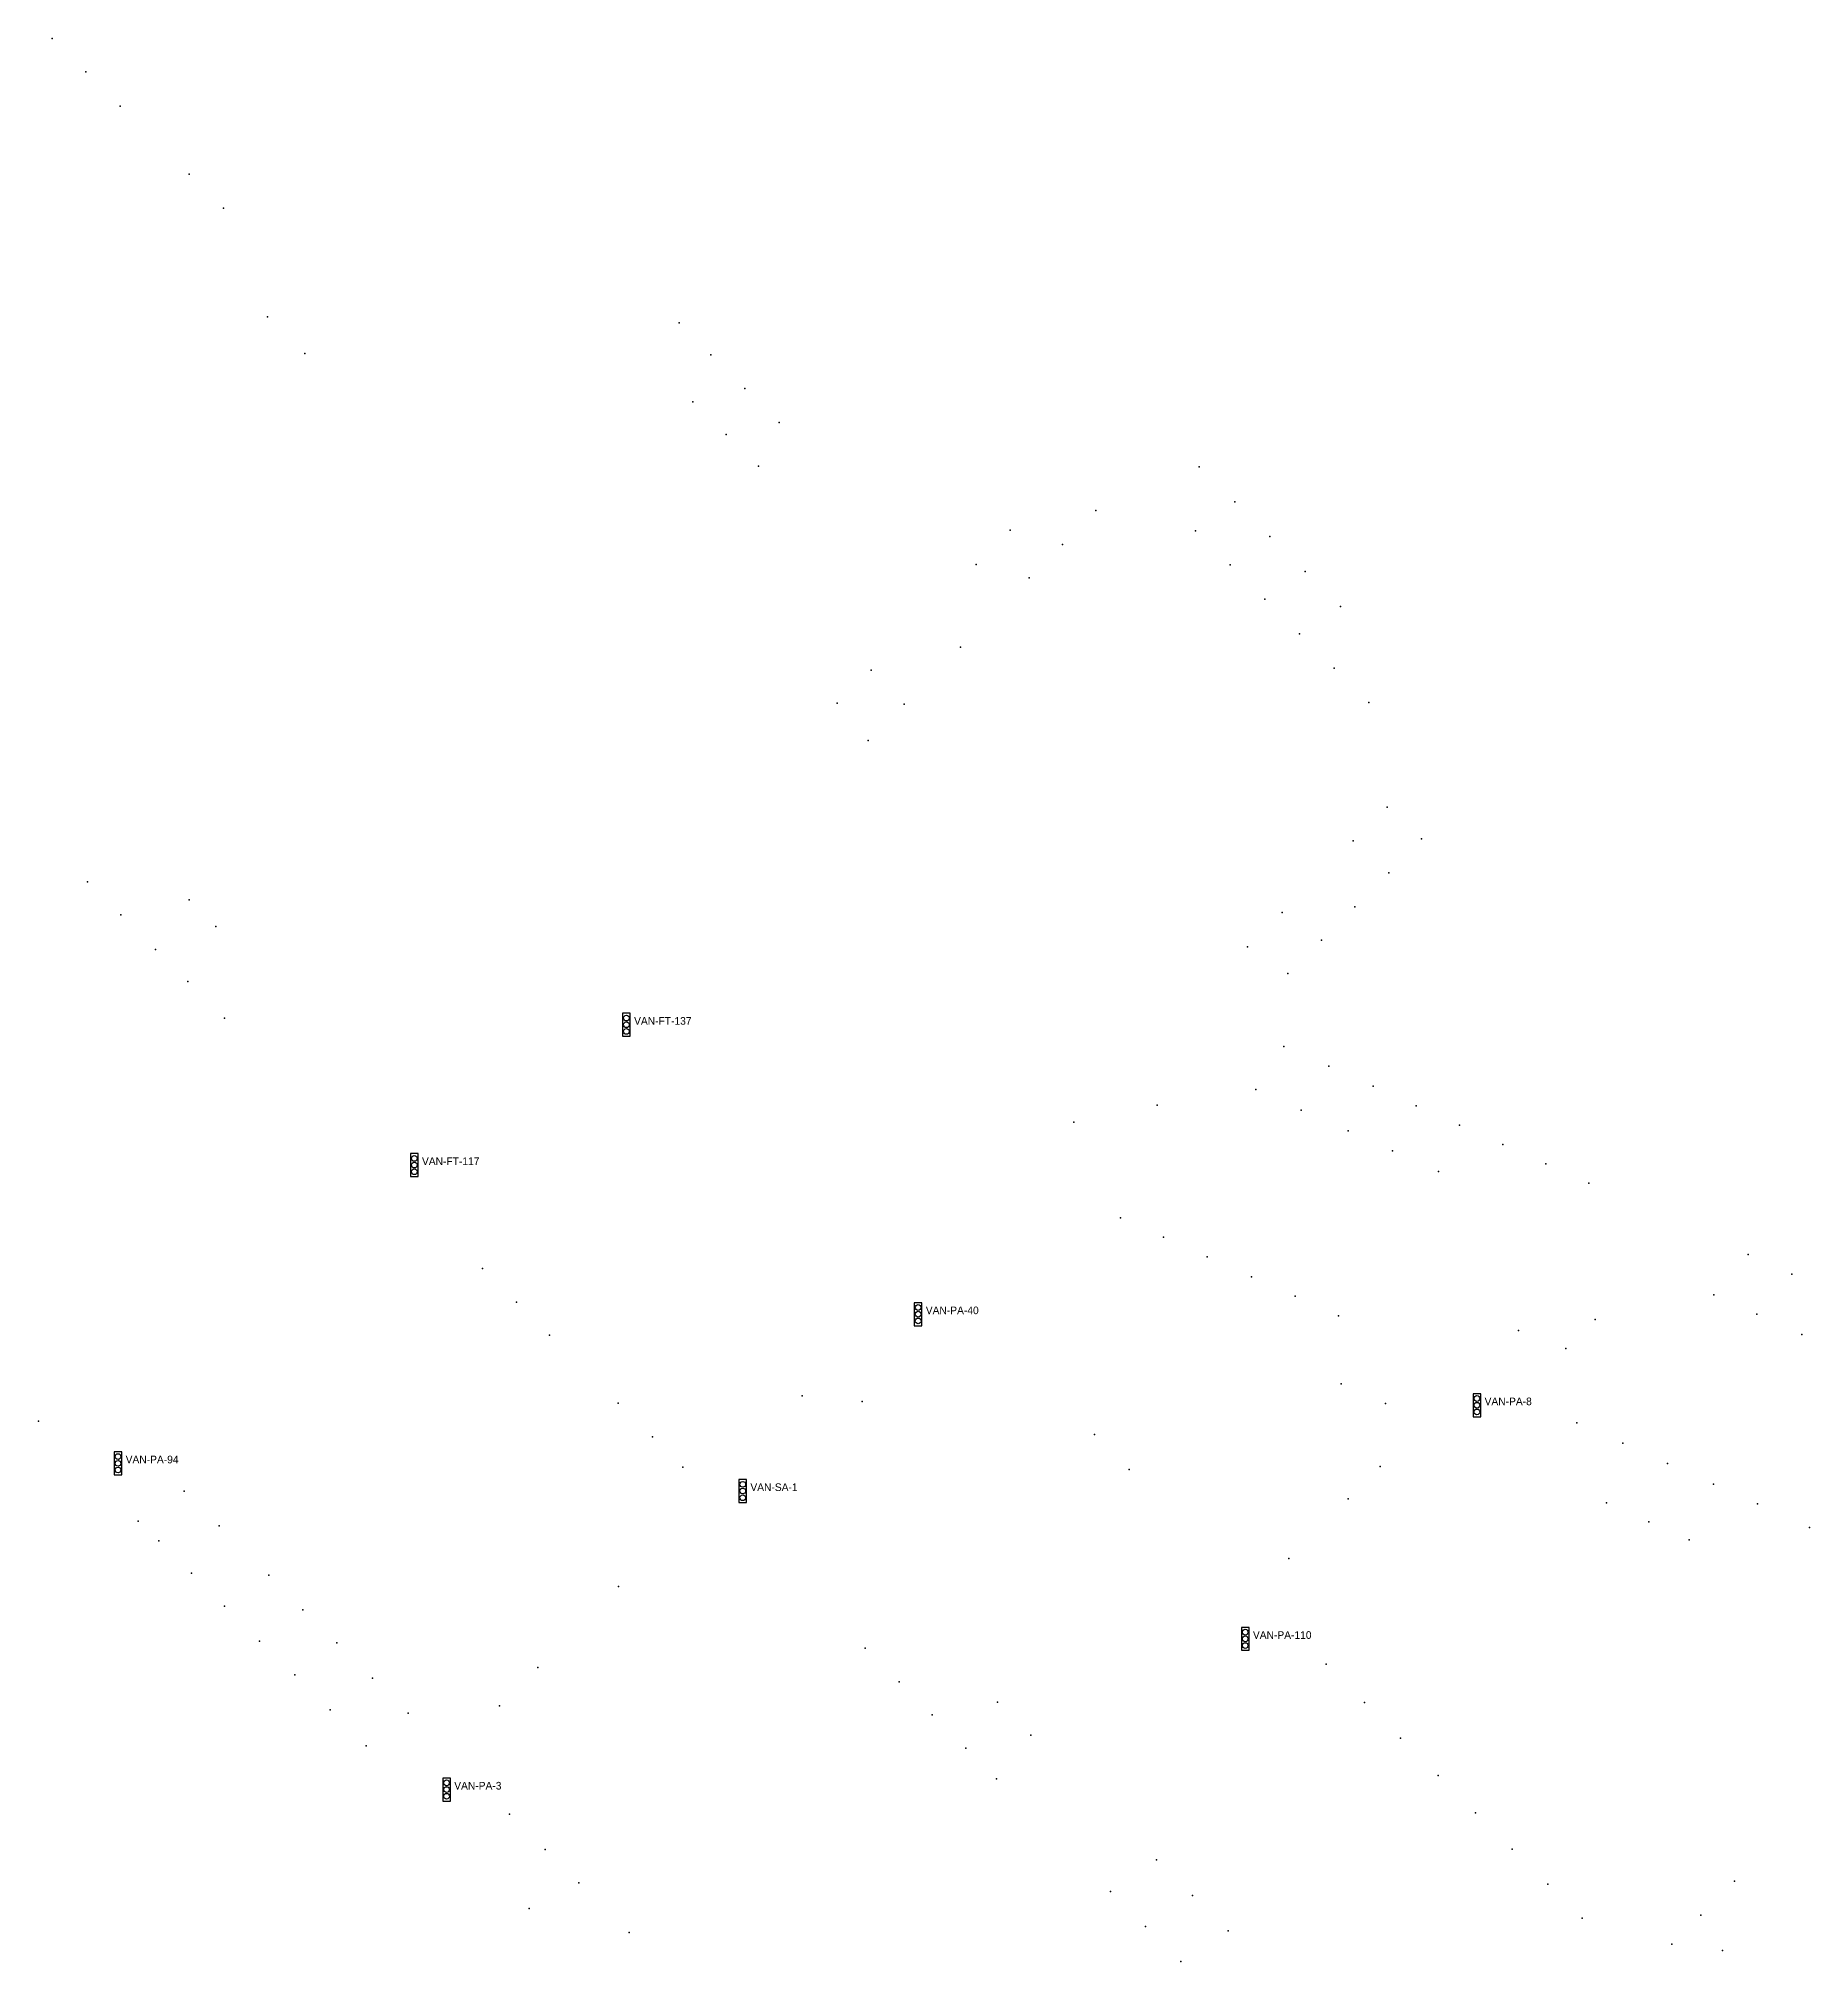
# Model space of a CAD drawing. Header units: inches. Extents: x 486474 to 494239, y 5455982 to 5460069.
# Drawn here: x 490359 to 490822, y 5459511 to 5460013 of the extents above; entities that cross this region are included whole.
import ezdxf

# ---------------------------------------------------------------- set-up
doc = ezdxf.new("R2010")
doc.units = ezdxf.units.IN
doc.header["$MEASUREMENT"] = 0
doc.layers.add('Parking Meters', color=10, linetype='Continuous')
doc.layers.add('Traffic Signals', color=10, linetype='Continuous')

msp = doc.modelspace()

# ---------------------------------------------------------------- linework, layer by layer
at = {"layer": 'Parking Meters', "color": 7}
for p in [(490363.01, 5460013.36), (490363.01, 5460013.36), (490371.85, 5460004.66), (490371.85, 5460004.66), (490380.83, 5459995.65), (490380.83, 5459995.65), (490398.82, 5459977.86), (490398.82, 5459977.86), (490407.77, 5459968.97), (490407.77, 5459968.97), (490419.33, 5459940.64), (490419.33, 5459940.64), (490526.88, 5459938.99), (490429.02, 5459931.02), (490535.17, 5459930.65), (490535.17, 5459930.65), (490544.05, 5459921.86), (490544.05, 5459921.86), (490530.41, 5459918.41), (490530.41, 5459918.41), (490553, 5459912.99), (490553, 5459912.99), (490539.16, 5459909.84), (490539.16, 5459909.84), (490547.62, 5459901.54), (490662.79, 5459901.36), (490672.05, 5459892.24), (490672.05, 5459892.24), (490635.73, 5459889.95), (490613.4, 5459884.81), (490613.4, 5459884.81), (490627.06, 5459881.07), (490627.06, 5459881.07), (490661.8, 5459884.66), (490661.8, 5459884.66), (490681.22, 5459883.17), (490681.22, 5459883.17), (490604.53, 5459875.88), (490618.3, 5459872.35), (490618.3, 5459872.35), (490670.82, 5459875.74), (490670.82, 5459875.74), (490690.46, 5459873.99), (490690.46, 5459873.99), (490679.89, 5459866.8), (490679.89, 5459866.8), (490699.66, 5459864.86), (490699.66, 5459864.86), (490689.02, 5459857.76), (490689.02, 5459857.76), (490600.36, 5459854.22), (490577.03, 5459848.25), (490577.03, 5459848.25), (490698.07, 5459848.76), (490698.07, 5459848.76), (490568.15, 5459839.59), (490568.15, 5459839.59), (490585.7, 5459839.38), (490585.7, 5459839.38), (490707.08, 5459839.75), (490707.08, 5459839.75), (490576.25, 5459829.84), (490576.25, 5459829.84), (490711.88, 5459812.44), (490711.88, 5459812.44), (490703.02, 5459803.61), (490703.02, 5459803.61), (490720.9, 5459804.15), (490372.26, 5459792.94), (490372.26, 5459792.94), (490712.29, 5459795.29), (490712.29, 5459795.29), (490398.8, 5459788.19), (490398.8, 5459788.19), (490703.44, 5459786.39), (490703.44, 5459786.39), (490381, 5459784.28), (490381, 5459784.28), (490405.76, 5459781.22), (490684.49, 5459784.93), (490684.49, 5459784.93), (490675.35, 5459775.88), (490675.35, 5459775.88), (490694.76, 5459777.67), (490694.76, 5459777.67), (490390.03, 5459775.26), (490390.03, 5459775.26), (490398.52, 5459766.84), (490398.52, 5459766.84), (490685.96, 5459768.96), (490685.96, 5459768.96), (490408.07, 5459757.31), (490408.07, 5459757.31), (490684.93, 5459749.84), (490696.66, 5459744.72), (490696.66, 5459744.72), (490677.55, 5459738.61), (490677.55, 5459738.61), (490708.23, 5459739.51), (490708.23, 5459739.51), (490629.98, 5459730.11), (490629.98, 5459730.11), (490651.83, 5459734.51), (490689.43, 5459733.26), (490689.43, 5459733.26), (490719.46, 5459734.38), (490719.46, 5459734.38), (490701.66, 5459727.81), (490701.66, 5459727.81), (490730.82, 5459729.31), (490730.82, 5459729.31), (490713.27, 5459722.62), (490713.27, 5459722.62), (490742.09, 5459724.28), (490742.09, 5459724.28), (490725.32, 5459717.18), (490753.33, 5459719.23), (490753.33, 5459719.23), (490764.62, 5459714.16), (490764.62, 5459714.16), (490642.24, 5459705.08), (490653.47, 5459700.05), (490653.47, 5459700.05), (490664.88, 5459694.89), (490664.88, 5459694.89), (490806.22, 5459695.51), (490806.22, 5459695.51), (490475.46, 5459691.87), (490475.46, 5459691.87), (490817.6, 5459690.4), (490817.6, 5459690.4), (490676.44, 5459689.69), (490676.44, 5459689.69), (490797.29, 5459684.95), (490797.29, 5459684.95), (490484.39, 5459683.01), (490484.39, 5459683.01), (490687.82, 5459684.59), (490687.82, 5459684.59), (490808.5, 5459679.92), (490808.5, 5459679.92), (490699.15, 5459679.51), (490699.15, 5459679.51), (490746.17, 5459675.64), (490746.17, 5459675.64), (490766.21, 5459678.53), (490492.96, 5459674.44), (490492.96, 5459674.44), (490758.54, 5459670.95), (490758.54, 5459670.95), (490820.29, 5459674.63), (490820.29, 5459674.63), (490699.89, 5459661.72), (490699.89, 5459661.72), (490510.91, 5459656.67), (490510.91, 5459656.67), (490559.04, 5459658.53), (490559.04, 5459658.53), (490574.74, 5459657.07), (490711.49, 5459656.56), (490359.45, 5459651.93), (490359.45, 5459651.93), (490761.45, 5459651.5), (490519.9, 5459647.83), (490519.9, 5459647.83), (490635.38, 5459648.48), (490635.38, 5459648.48), (490773.43, 5459646.18), (490773.43, 5459646.18), (490527.83, 5459639.92), (490710.03, 5459640.09), (490710.03, 5459640.09), (490785.12, 5459640.84), (490785.12, 5459640.84), (490644.5, 5459639.32), (490644.5, 5459639.32), (490797.2, 5459635.46), (490797.2, 5459635.46), (490397.53, 5459633.6), (490701.68, 5459631.68), (490769.2, 5459630.59), (490769.2, 5459630.59), (490808.66, 5459630.35), (490808.66, 5459630.35), (490385.47, 5459625.78), (490406.67, 5459624.55), (490406.67, 5459624.55), (490780.31, 5459625.62), (490780.31, 5459625.62), (490390.88, 5459620.69), (490390.88, 5459620.69), (490790.79, 5459620.92), (490790.79, 5459620.92), (490822.26, 5459624.16), (490822.26, 5459624.16), (490686.23, 5459616.06), (490399.45, 5459612.17), (490399.45, 5459612.17), (490419.62, 5459611.69), (490511.02, 5459608.68), (490511.02, 5459608.68), (490408.08, 5459603.56), (490408.08, 5459603.56), (490428.55, 5459602.66), (490428.55, 5459602.66), (490417.17, 5459594.43), (490417.17, 5459594.43), (490437.38, 5459594.04), (490437.38, 5459594.04), (490575.46, 5459592.6), (490575.46, 5459592.6), (490426.46, 5459585.63), (490426.46, 5459585.63), (490446.73, 5459584.76), (490446.73, 5459584.76), (490489.96, 5459587.53), (490489.96, 5459587.53), (490695.95, 5459588.4), (490584.35, 5459583.83), (490584.35, 5459583.83), (490435.64, 5459576.48), (490435.64, 5459576.48), (490456.08, 5459575.59), (490456.08, 5459575.59), (490479.93, 5459577.51), (490479.93, 5459577.51), (490593.02, 5459575.17), (490593.02, 5459575.17), (490610.09, 5459578.49), (490705.97, 5459578.37), (490705.97, 5459578.37), (490618.76, 5459569.87), (490618.76, 5459569.87), (490445.05, 5459567.09), (490445.05, 5459567.09), (490601.78, 5459566.5), (490601.78, 5459566.5), (490715.34, 5459569.11), (490715.34, 5459569.11), (490725.21, 5459559.32), (490725.21, 5459559.32), (490609.84, 5459558.47), (490482.54, 5459549.25), (490734.99, 5459549.54), (490734.99, 5459549.54), (490491.89, 5459539.98), (490491.89, 5459539.98), (490744.54, 5459540.1), (490744.54, 5459540.1), (490651.65, 5459537.27), (490651.65, 5459537.27), (490500.62, 5459531.3), (490500.62, 5459531.3), (490639.6, 5459529.01), (490639.6, 5459529.01), (490753.9, 5459530.95), (490753.9, 5459530.95), (490802.65, 5459531.68), (490802.65, 5459531.68), (490487.68, 5459524.52), (490487.68, 5459524.52), (490661.03, 5459527.93), (490661.03, 5459527.93), (490648.71, 5459519.85), (490648.71, 5459519.85), (490762.86, 5459522.02), (490762.86, 5459522.02), (490793.83, 5459522.83), (490793.83, 5459522.83), (490513.78, 5459518.3), (490670.31, 5459518.75), (490670.31, 5459518.75), (490786.32, 5459515.24), (490657.94, 5459510.69), (490657.94, 5459510.69), (490799.48, 5459513.62), (490799.48, 5459513.62)]:
    msp.add_point(p, dxfattribs=at)
at = {"layer": 'Traffic Signals', "color": 1}
for points in [[(490512.1, 5459752.56), (490514.1, 5459752.56), (490514.1, 5459758.56), (490512.1, 5459758.56)], [(490456.67, 5459715.88), (490458.67, 5459715.88), (490458.67, 5459721.88), (490456.67, 5459721.88)], [(490588.33, 5459676.9), (490590.33, 5459676.9), (490590.33, 5459682.9), (490588.33, 5459682.9)], [(490734.35, 5459653.11), (490736.35, 5459653.11), (490736.35, 5459659.11), (490734.35, 5459659.11)], [(490379.24, 5459637.92), (490381.24, 5459637.92), (490381.24, 5459643.92), (490379.24, 5459643.92)], [(490542.49, 5459630.68), (490544.49, 5459630.68), (490544.49, 5459636.68), (490542.49, 5459636.68)], [(490673.81, 5459592.04), (490675.81, 5459592.04), (490675.81, 5459598.04), (490673.81, 5459598.04)], [(490465.1, 5459552.65), (490467.1, 5459552.65), (490467.1, 5459558.65), (490465.1, 5459558.65)]]:
    msp.add_lwpolyline(points, close=True, dxfattribs=at)
for centre in [(490513.1, 5459757.31), (490513.1, 5459755.56), (490513.1, 5459753.81), (490457.67, 5459720.63), (490457.67, 5459718.88), (490457.67, 5459717.13), (490589.33, 5459681.65), (490589.33, 5459679.9), (490589.33, 5459678.15), (490735.35, 5459657.86), (490735.35, 5459656.11), (490735.35, 5459654.36), (490380.24, 5459642.67), (490380.24, 5459640.92), (490380.24, 5459639.17), (490543.49, 5459635.43), (490543.49, 5459633.68), (490543.49, 5459631.93), (490674.81, 5459596.79), (490674.81, 5459595.04), (490674.81, 5459593.29), (490466.1, 5459557.4), (490466.1, 5459555.65), (490466.1, 5459553.9)]:
    msp.add_circle(centre, 0.75, dxfattribs=at)

# ---------------------------------------------------------------- texts
for s, p in [('VAN-FT-137', (490515.1, 5459755.56)), ('VAN-FT-117', (490459.67, 5459718.88)), ('VAN-PA-40', (490591.33, 5459679.9)), ('VAN-PA-8', (490737.35, 5459656.11)), ('VAN-PA-94', (490382.24, 5459640.92)), ('VAN-SA-1', (490545.49, 5459633.68)), ('VAN-PA-110', (490676.81, 5459595.04)), ('VAN-PA-3', (490468.1, 5459555.65))]:
    msp.add_text(s, height=2, dxfattribs=at).set_placement(p)

doc.saveas('drawing.dxf')
